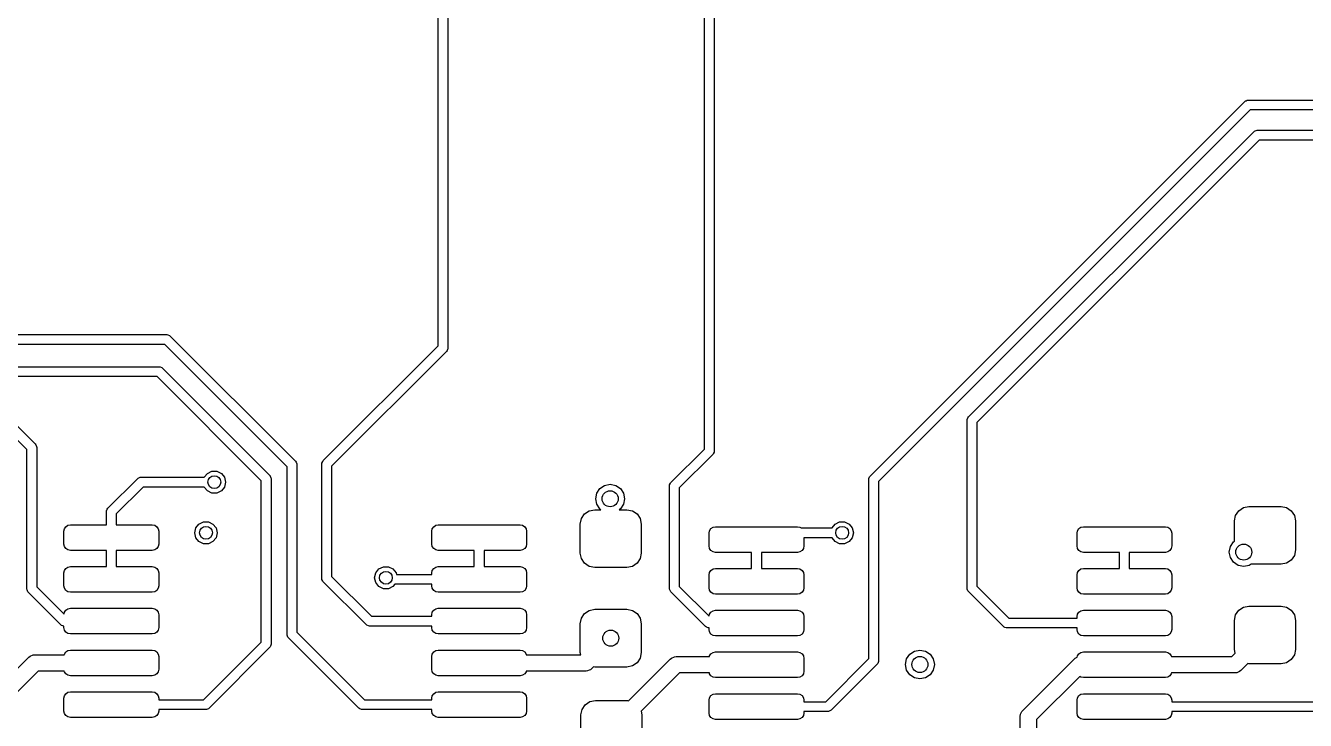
# Model space of a CAD drawing. Extents: x 0.05 to 3.89, y 0.04 to 4.21.
# Drawn here: x 2.492 to 3.276, y 2.68 to 3.106 of the extents above; entities that cross this region are included whole.
import ezdxf

# ---------------------------------------------------------------- set-up
doc = ezdxf.new("R2010")
doc.units = 0
doc.header["$MEASUREMENT"] = 0
doc.layers.add('BLACK', color=7, linetype='CONTINUOUS')

msp = doc.modelspace()

# ---------------------------------------------------------------- linework, layer by layer
at = {"layer": 'BLACK', "linetype": 'CONTINUOUS'}
for p, q in [((2.90771, 2.8466), (2.90771, 3.32913)), ((2.91371, 3.32913), (2.91371, 2.84535)), ((2.74456, 2.90983), (2.74456, 3.12743)), ((2.75056, 3.12743), (2.75056, 2.90858)), ((3.0093, 2.83007), (3.23882, 3.0596)), ((3.23882, 3.0596), (3.23928, 3.05997)), ((3.23928, 3.05997), (3.23959, 3.06011)), ((3.23959, 3.06011), (3.24036, 3.06042)), ((3.24036, 3.06042), (3.24094, 3.06048)), ((3.24094, 3.06048), (3.46214, 3.06048)), ((3.24219, 3.05448), (3.01442, 2.82671)), ((3.46339, 3.05448), (3.24219, 3.05448)), ((3.06953, 2.86629), (3.24434, 3.0411)), ((3.2477, 3.03598), (3.07465, 2.86293)), ((3.24434, 3.0411), (3.24479, 3.04147)), ((3.24479, 3.04147), (3.24511, 3.0416)), ((3.24511, 3.0416), (3.24587, 3.04192)), ((3.24587, 3.04192), (3.24646, 3.04198)), ((3.24646, 3.04198), (3.48891, 3.04198)), ((3.49016, 3.03598), (3.2477, 3.03598)), ((2.5771, 2.91078), (2.24134, 2.91078)), ((2.24258, 2.91678), (2.57835, 2.91678)), ((2.65212, 2.83577), (2.5771, 2.91078)), ((2.57835, 2.91678), (2.57893, 2.91672)), ((2.57893, 2.91672), (2.58001, 2.91627)), ((2.58001, 2.91627), (2.58047, 2.9159)), ((2.58047, 2.9159), (2.65724, 2.83913)), ((2.67426, 2.83952), (2.74456, 2.90983)), ((2.74968, 2.90646), (2.67938, 2.83616)), ((2.75005, 2.90692), (2.74968, 2.90646)), ((2.75038, 2.90771), (2.75005, 2.90692)), ((2.7505, 2.908), (2.75038, 2.90771)), ((2.75056, 2.90858), (2.7505, 2.908)), ((2.23904, 2.89709), (2.57362, 2.89709)), ((2.57362, 2.89709), (2.57421, 2.89704)), ((2.57421, 2.89704), (2.57529, 2.89659)), ((2.57529, 2.89659), (2.57574, 2.89622)), ((2.57574, 2.89622), (2.64137, 2.83059)), ((2.57238, 2.89109), (2.2378, 2.89109)), ((2.63624, 2.82723), (2.57238, 2.89109)), ((2.46826, 2.87929), (2.49779, 2.84976)), ((2.49267, 2.8464), (2.4649, 2.87417)), ((3.06865, 2.86417), (3.06871, 2.86476)), ((3.06865, 2.76142), (3.06865, 2.86417)), ((3.06871, 2.86476), (3.06916, 2.86584)), ((3.06916, 2.86584), (3.06953, 2.86629)), ((3.07465, 2.86293), (3.07465, 2.76266)), ((2.49267, 2.76083), (2.49267, 2.8464)), ((2.49779, 2.84976), (2.49816, 2.8493)), ((2.49816, 2.8493), (2.49816, 2.8493)), ((2.49816, 2.8493), (2.49861, 2.84822)), ((2.49861, 2.84822), (2.49867, 2.84764)), ((2.49867, 2.84764), (2.49867, 2.76207)), ((2.88725, 2.82614), (2.90771, 2.8466)), ((2.65724, 2.83913), (2.65761, 2.83867)), ((2.65761, 2.83867), (2.65761, 2.83867)), ((2.65761, 2.83867), (2.65806, 2.83759)), ((2.67344, 2.83799), (2.67388, 2.83907)), ((2.67388, 2.83907), (2.67426, 2.83952)), ((2.91283, 2.84323), (2.89237, 2.82277)), ((2.9132, 2.84369), (2.91283, 2.84323)), ((2.91365, 2.84477), (2.9132, 2.84369)), ((2.91371, 2.84535), (2.91365, 2.84477)), ((2.60134, 2.82934), (2.60324, 2.83173)), ((2.60324, 2.83173), (2.60601, 2.83306)), ((2.60601, 2.83306), (2.60907, 2.83306)), ((2.60907, 2.83306), (2.61184, 2.83173)), ((2.61184, 2.83173), (2.61375, 2.82933)), ((2.64137, 2.83059), (2.64174, 2.83014)), ((2.65212, 2.73307), (2.65212, 2.83577)), ((2.65806, 2.83759), (2.65812, 2.83701)), ((2.65812, 2.83701), (2.65812, 2.73431)), ((2.67338, 2.8374), (2.67344, 2.83799)), ((2.67338, 2.76732), (2.67338, 2.8374)), ((2.67938, 2.83616), (2.67938, 2.76857)), ((2.54227, 2.81029), (2.56044, 2.82846)), ((2.56381, 2.82334), (2.54739, 2.80693)), ((2.56044, 2.82846), (2.5609, 2.82884)), ((2.5609, 2.82884), (2.56198, 2.82929)), ((2.56198, 2.82929), (2.56256, 2.82934)), ((2.56256, 2.82934), (2.60134, 2.82934)), ((2.60134, 2.82334), (2.56381, 2.82334)), ((2.60324, 2.82096), (2.60134, 2.82334)), ((2.61375, 2.82335), (2.61184, 2.82096)), ((2.61375, 2.82933), (2.61443, 2.82634)), ((2.61443, 2.82634), (2.61375, 2.82335)), ((2.63624, 2.72828), (2.63624, 2.82723)), ((2.64174, 2.83014), (2.64177, 2.83006)), ((2.64177, 2.83006), (2.64219, 2.82906)), ((2.64219, 2.82906), (2.64224, 2.82847)), ((2.64224, 2.82847), (2.64224, 2.72704)), ((2.84374, 2.82241), (2.84661, 2.82433)), ((2.84661, 2.82433), (2.85, 2.825)), ((2.85, 2.825), (2.85339, 2.82433)), ((2.85339, 2.82433), (2.85626, 2.82241)), ((2.88637, 2.82402), (2.88643, 2.8246)), ((2.88637, 2.76122), (2.88637, 2.82402)), ((2.88643, 2.8246), (2.88688, 2.82568)), ((2.88688, 2.82568), (2.88725, 2.82614)), ((2.89237, 2.82277), (2.89237, 2.76246)), ((3.00842, 2.82795), (3.00847, 2.82854)), ((3.00842, 2.71816), (3.00842, 2.82795)), ((3.00847, 2.82854), (3.00892, 2.82962)), ((3.00892, 2.82962), (3.0093, 2.83007)), ((3.01442, 2.82671), (3.01442, 2.71691)), ((2.60601, 2.81963), (2.60324, 2.82096)), ((2.60907, 2.81963), (2.60601, 2.81963)), ((2.61184, 2.82096), (2.60907, 2.81963)), ((2.84114, 2.81614), (2.84182, 2.81953)), ((2.84182, 2.81275), (2.84114, 2.81614)), ((2.84182, 2.81953), (2.84374, 2.82241)), ((2.85626, 2.82241), (2.85818, 2.81953)), ((2.85818, 2.81953), (2.85886, 2.81614)), ((2.85886, 2.81614), (2.85818, 2.81275)), ((2.54139, 2.80817), (2.54145, 2.80875)), ((2.54139, 2.8002), (2.54139, 2.80817)), ((2.54145, 2.80875), (2.5419, 2.80984)), ((2.5419, 2.80984), (2.54227, 2.81029)), ((2.83429, 2.80685), (2.83716, 2.80877)), ((2.83716, 2.80877), (2.84055, 2.80945)), ((2.84055, 2.80945), (2.84438, 2.80945)), ((2.84374, 2.80988), (2.84182, 2.81275)), ((2.84438, 2.80945), (2.84374, 2.80988)), ((2.85626, 2.80988), (2.85562, 2.80945)), ((2.85562, 2.80945), (2.86024, 2.80945)), ((2.85818, 2.81275), (2.85626, 2.80988)), ((2.86024, 2.80945), (2.86363, 2.80877)), ((2.86363, 2.80877), (2.8665, 2.80685)), ((3.23315, 2.80595), (3.23507, 2.80882)), ((3.23507, 2.80882), (3.23795, 2.81074)), ((3.23795, 2.81074), (3.24134, 2.81142)), ((3.24134, 2.81142), (3.26102, 2.81142)), ((3.26102, 2.81142), (3.26441, 2.81074)), ((3.26441, 2.81074), (3.26729, 2.80882)), ((3.26729, 2.80882), (3.26921, 2.80595)), ((2.51651, 2.79904), (2.51778, 2.7999)), ((2.51778, 2.7999), (2.51929, 2.8002)), ((2.51929, 2.8002), (2.54139, 2.8002)), ((2.54739, 2.80693), (2.54739, 2.8002)), ((2.54739, 2.8002), (2.56949, 2.8002)), ((2.56949, 2.8002), (2.57099, 2.7999)), ((2.57099, 2.7999), (2.57227, 2.79904)), ((2.59615, 2.79826), (2.59807, 2.80066)), ((2.59807, 2.80066), (2.60083, 2.80199)), ((2.60083, 2.80199), (2.6039, 2.80199)), ((2.6039, 2.80199), (2.60666, 2.80066)), ((2.60666, 2.80066), (2.60857, 2.79826)), ((2.7419, 2.79904), (2.74318, 2.7999)), ((2.74318, 2.7999), (2.74469, 2.8002)), ((2.74469, 2.8002), (2.79488, 2.8002)), ((2.79488, 2.8002), (2.79639, 2.7999)), ((2.79639, 2.7999), (2.79767, 2.79904)), ((2.83169, 2.80059), (2.83237, 2.80398)), ((2.83169, 2.78287), (2.83169, 2.80059)), ((2.83237, 2.80398), (2.83429, 2.80685)), ((2.8665, 2.80685), (2.86842, 2.80398)), ((2.86842, 2.80398), (2.86909, 2.80059)), ((2.86909, 2.80059), (2.86909, 2.78287)), ((2.98593, 2.79828), (2.98783, 2.80066)), ((2.98783, 2.80066), (2.99059, 2.80199)), ((2.99059, 2.80199), (2.99366, 2.80199)), ((2.99366, 2.80199), (2.99642, 2.80066)), ((2.99642, 2.80066), (2.99833, 2.79826)), ((3.23248, 2.80256), (3.23315, 2.80595)), ((3.23248, 2.7901), (3.23248, 2.80256)), ((3.26921, 2.80595), (3.26988, 2.80256)), ((3.26988, 2.80256), (3.26988, 2.78484)), ((2.51535, 2.79626), (2.51565, 2.79777)), ((2.51535, 2.78839), (2.51535, 2.79626)), ((2.51565, 2.79777), (2.51651, 2.79904)), ((2.57227, 2.79904), (2.57313, 2.79777)), ((2.57313, 2.79777), (2.57343, 2.79626)), ((2.57343, 2.79626), (2.57343, 2.78839)), ((2.59547, 2.79528), (2.59615, 2.79826)), ((2.59615, 2.79229), (2.59547, 2.79528)), ((2.59807, 2.78989), (2.59615, 2.79229)), ((2.60857, 2.79229), (2.60666, 2.78989)), ((2.60857, 2.79826), (2.60925, 2.79528)), ((2.60925, 2.79528), (2.60857, 2.79229)), ((2.74075, 2.79626), (2.74105, 2.79777)), ((2.74075, 2.78839), (2.74075, 2.79626)), ((2.74105, 2.79777), (2.7419, 2.79904)), ((2.79767, 2.79904), (2.79852, 2.79777)), ((2.79852, 2.79777), (2.79882, 2.79626)), ((2.79882, 2.79626), (2.79882, 2.78839)), ((2.91063, 2.79508), (2.91093, 2.79659)), ((2.91063, 2.7872), (2.91063, 2.79508)), ((2.91093, 2.79659), (2.91178, 2.79786)), ((2.91178, 2.79786), (2.91306, 2.79872)), ((2.91306, 2.79872), (2.91457, 2.79902)), ((2.91457, 2.79902), (2.96476, 2.79902)), ((2.96476, 2.79902), (2.96627, 2.79872)), ((2.96627, 2.79872), (2.96693, 2.79828)), ((2.96693, 2.79828), (2.98593, 2.79828)), ((2.98593, 2.79228), (2.9687, 2.79228)), ((2.9687, 2.79228), (2.9687, 2.7872)), ((2.98783, 2.78989), (2.98593, 2.79228)), ((2.99833, 2.79229), (2.99642, 2.78989)), ((2.99833, 2.79826), (2.99902, 2.79528)), ((2.99902, 2.79528), (2.99833, 2.79229)), ((3.13602, 2.79508), (3.13632, 2.79659)), ((3.13602, 2.7872), (3.13602, 2.79508)), ((3.13632, 2.79659), (3.13718, 2.79786)), ((3.13718, 2.79786), (3.13845, 2.79872)), ((3.13845, 2.79872), (3.13996, 2.79902)), ((3.13996, 2.79902), (3.19016, 2.79902)), ((3.19016, 2.79902), (3.19166, 2.79872)), ((3.19166, 2.79872), (3.19294, 2.79786)), ((3.19294, 2.79786), (3.19379, 2.79659)), ((3.19379, 2.79659), (3.19409, 2.79508)), ((3.19409, 2.79508), (3.19409, 2.7872)), ((2.51565, 2.78688), (2.51535, 2.78839)), ((2.51651, 2.7856), (2.51565, 2.78688)), ((2.51778, 2.78475), (2.51651, 2.7856)), ((2.51929, 2.78445), (2.51778, 2.78475)), ((2.54139, 2.78445), (2.51929, 2.78445)), ((2.54139, 2.77461), (2.54139, 2.78445)), ((2.56949, 2.78445), (2.54739, 2.78445)), ((2.54739, 2.78445), (2.54739, 2.77461)), ((2.57099, 2.78475), (2.56949, 2.78445)), ((2.57227, 2.7856), (2.57099, 2.78475)), ((2.57313, 2.78688), (2.57227, 2.7856)), ((2.57343, 2.78839), (2.57313, 2.78688)), ((2.60083, 2.78856), (2.59807, 2.78989)), ((2.6039, 2.78856), (2.60083, 2.78856)), ((2.60666, 2.78989), (2.6039, 2.78856)), ((2.74105, 2.78688), (2.74075, 2.78839)), ((2.7419, 2.7856), (2.74105, 2.78688)), ((2.74318, 2.78475), (2.7419, 2.7856)), ((2.74469, 2.78445), (2.74318, 2.78475)), ((2.76678, 2.78445), (2.74469, 2.78445)), ((2.76678, 2.77461), (2.76678, 2.78445)), ((2.79488, 2.78445), (2.77278, 2.78445)), ((2.77278, 2.78445), (2.77278, 2.77461)), ((2.79639, 2.78475), (2.79488, 2.78445)), ((2.79767, 2.7856), (2.79639, 2.78475)), ((2.79852, 2.78688), (2.79767, 2.7856)), ((2.79882, 2.78839), (2.79852, 2.78688)), ((2.91093, 2.7857), (2.91063, 2.7872)), ((2.91178, 2.78442), (2.91093, 2.7857)), ((2.91306, 2.78357), (2.91178, 2.78442)), ((2.91457, 2.78327), (2.91306, 2.78357)), ((2.96627, 2.78357), (2.96476, 2.78327)), ((2.96755, 2.78442), (2.96627, 2.78357)), ((2.9684, 2.7857), (2.96755, 2.78442)), ((2.9687, 2.7872), (2.9684, 2.7857)), ((2.99059, 2.78856), (2.98783, 2.78989)), ((2.99366, 2.78856), (2.99059, 2.78856)), ((2.99642, 2.78989), (2.99366, 2.78856)), ((3.13632, 2.7857), (3.13602, 2.7872)), ((3.13718, 2.78442), (3.13632, 2.7857)), ((3.13845, 2.78357), (3.13718, 2.78442)), ((3.13996, 2.78327), (3.13845, 2.78357)), ((3.19166, 2.78357), (3.19016, 2.78327)), ((3.19294, 2.78442), (3.19166, 2.78357)), ((3.19379, 2.7857), (3.19294, 2.78442)), ((3.19409, 2.7872), (3.19379, 2.7857)), ((3.22933, 2.78346), (3.23, 2.78685)), ((3.23, 2.78685), (3.23193, 2.78973)), ((3.23193, 2.78973), (3.23248, 2.7901)), ((3.26988, 2.78484), (3.26921, 2.78145)), ((2.83237, 2.77948), (2.83169, 2.78287)), ((2.83429, 2.77661), (2.83237, 2.77948)), ((2.83716, 2.77469), (2.83429, 2.77661)), ((2.8665, 2.77661), (2.86363, 2.77469)), ((2.86842, 2.77948), (2.8665, 2.77661)), ((2.86909, 2.78287), (2.86842, 2.77948)), ((2.93667, 2.78327), (2.91457, 2.78327)), ((2.93667, 2.77343), (2.93667, 2.78327)), ((2.96476, 2.78327), (2.94267, 2.78327)), ((2.94267, 2.78327), (2.94267, 2.77343)), ((3.16206, 2.78327), (3.13996, 2.78327)), ((3.16206, 2.77343), (3.16206, 2.78327)), ((3.19016, 2.78327), (3.16806, 2.78327)), ((3.16806, 2.78327), (3.16806, 2.77343)), ((3.23, 2.78007), (3.22933, 2.78346)), ((3.23193, 2.7772), (3.23, 2.78007)), ((3.2348, 2.77528), (3.23193, 2.7772)), ((3.24263, 2.77598), (3.24158, 2.77528)), ((3.26102, 2.77598), (3.24263, 2.77598)), ((3.26441, 2.77666), (3.26102, 2.77598)), ((3.26729, 2.77858), (3.26441, 2.77666)), ((3.26921, 2.78145), (3.26729, 2.77858)), ((2.51535, 2.77067), (2.51565, 2.77218)), ((2.51535, 2.7628), (2.51535, 2.77067)), ((2.51565, 2.77218), (2.51651, 2.77345)), ((2.51651, 2.77345), (2.51778, 2.77431)), ((2.51778, 2.77431), (2.51929, 2.77461)), ((2.51929, 2.77461), (2.54139, 2.77461)), ((2.54739, 2.77461), (2.56949, 2.77461)), ((2.56949, 2.77461), (2.57099, 2.77431)), ((2.57099, 2.77431), (2.57227, 2.77345)), ((2.57227, 2.77345), (2.57313, 2.77218)), ((2.57313, 2.77218), (2.57343, 2.77067)), ((2.57343, 2.77067), (2.57343, 2.7628)), ((2.67938, 2.76857), (2.7038, 2.74414)), ((2.70571, 2.76772), (2.70639, 2.77071)), ((2.70639, 2.77071), (2.7083, 2.7731)), ((2.7083, 2.7731), (2.71107, 2.77443)), ((2.71107, 2.77443), (2.71413, 2.77443)), ((2.71413, 2.77443), (2.71689, 2.7731)), ((2.71689, 2.7731), (2.71881, 2.77071)), ((2.71881, 2.77071), (2.71903, 2.76973)), ((2.71903, 2.76973), (2.74075, 2.76973)), ((2.74075, 2.77067), (2.74105, 2.77218)), ((2.74075, 2.76973), (2.74075, 2.77067)), ((2.74105, 2.77218), (2.7419, 2.77345)), ((2.7419, 2.77345), (2.74318, 2.77431)), ((2.74318, 2.77431), (2.74469, 2.77461)), ((2.74469, 2.77461), (2.76678, 2.77461)), ((2.77278, 2.77461), (2.79488, 2.77461)), ((2.79488, 2.77461), (2.79639, 2.77431)), ((2.79639, 2.77431), (2.79767, 2.77345)), ((2.79767, 2.77345), (2.79852, 2.77218)), ((2.79852, 2.77218), (2.79882, 2.77067)), ((2.79882, 2.77067), (2.79882, 2.7628)), ((2.84055, 2.77402), (2.83716, 2.77469)), ((2.86024, 2.77402), (2.84055, 2.77402)), ((2.86363, 2.77469), (2.86024, 2.77402)), ((2.91063, 2.76949), (2.91093, 2.77099)), ((2.91063, 2.76161), (2.91063, 2.76949)), ((2.91093, 2.77099), (2.91178, 2.77227)), ((2.91178, 2.77227), (2.91306, 2.77313)), ((2.91306, 2.77313), (2.91457, 2.77343)), ((2.91457, 2.77343), (2.93667, 2.77343)), ((2.94267, 2.77343), (2.96476, 2.77343)), ((2.96476, 2.77343), (2.96627, 2.77313)), ((2.96627, 2.77313), (2.96755, 2.77227)), ((2.96755, 2.77227), (2.9684, 2.77099)), ((2.9684, 2.77099), (2.9687, 2.76949)), ((2.9687, 2.76949), (2.9687, 2.76161)), ((3.13602, 2.76949), (3.13632, 2.77099)), ((3.13602, 2.76161), (3.13602, 2.76949)), ((3.13632, 2.77099), (3.13718, 2.77227)), ((3.13718, 2.77227), (3.13845, 2.77313)), ((3.13845, 2.77313), (3.13996, 2.77343)), ((3.13996, 2.77343), (3.16206, 2.77343)), ((3.16806, 2.77343), (3.19016, 2.77343)), ((3.19016, 2.77343), (3.19166, 2.77313)), ((3.19166, 2.77313), (3.19294, 2.77227)), ((3.19294, 2.77227), (3.19379, 2.77099)), ((3.19379, 2.77099), (3.19409, 2.76949)), ((3.19409, 2.76949), (3.19409, 2.76161)), ((3.23819, 2.77461), (3.2348, 2.77528)), ((3.24158, 2.77528), (3.23819, 2.77461)), ((2.49273, 2.76024), (2.49267, 2.76083)), ((2.49317, 2.75916), (2.49273, 2.76024)), ((2.49867, 2.76207), (2.51541, 2.74533)), ((2.51565, 2.76129), (2.51535, 2.7628)), ((2.51651, 2.76001), (2.51565, 2.76129)), ((2.51778, 2.75916), (2.51651, 2.76001)), ((2.57227, 2.76001), (2.57099, 2.75916)), ((2.57313, 2.76129), (2.57227, 2.76001)), ((2.57343, 2.7628), (2.57313, 2.76129)), ((2.67344, 2.76674), (2.67338, 2.76732)), ((2.67388, 2.76566), (2.67344, 2.76674)), ((2.67426, 2.7652), (2.67388, 2.76566)), ((2.70044, 2.73902), (2.67426, 2.7652)), ((2.70639, 2.76473), (2.70571, 2.76772)), ((2.7083, 2.76233), (2.70639, 2.76473)), ((2.71107, 2.761), (2.7083, 2.76233)), ((2.71413, 2.761), (2.71107, 2.761)), ((2.71689, 2.76233), (2.71413, 2.761)), ((2.71801, 2.76373), (2.71689, 2.76233)), ((2.74075, 2.76373), (2.71801, 2.76373)), ((2.74075, 2.7628), (2.74075, 2.76373)), ((2.74105, 2.76129), (2.74075, 2.7628)), ((2.7419, 2.76001), (2.74105, 2.76129)), ((2.74318, 2.75916), (2.7419, 2.76001)), ((2.79767, 2.76001), (2.79639, 2.75916)), ((2.79852, 2.76129), (2.79767, 2.76001)), ((2.79882, 2.7628), (2.79852, 2.76129)), ((2.88643, 2.76064), (2.88637, 2.76122)), ((2.88688, 2.75955), (2.88643, 2.76064)), ((2.89237, 2.76246), (2.91068, 2.74415)), ((2.91093, 2.76011), (2.91063, 2.76161)), ((2.91178, 2.75883), (2.91093, 2.76011)), ((2.9684, 2.76011), (2.96755, 2.75883)), ((2.9687, 2.76161), (2.9684, 2.76011)), ((3.06871, 2.76083), (3.06865, 2.76142)), ((3.06916, 2.75975), (3.06871, 2.76083)), ((3.07465, 2.76266), (3.09435, 2.74296)), ((3.13632, 2.76011), (3.13602, 2.76161)), ((3.13718, 2.75883), (3.13632, 2.76011)), ((3.19379, 2.76011), (3.19294, 2.75883)), ((3.19409, 2.76161), (3.19379, 2.76011)), ((2.49355, 2.75871), (2.49317, 2.75916)), ((2.51323, 2.73902), (2.49355, 2.75871)), ((2.51929, 2.75886), (2.51778, 2.75916)), ((2.56949, 2.75886), (2.51929, 2.75886)), ((2.57099, 2.75916), (2.56949, 2.75886)), ((2.74469, 2.75886), (2.74318, 2.75916)), ((2.79488, 2.75886), (2.74469, 2.75886)), ((2.79639, 2.75916), (2.79488, 2.75886)), ((2.88725, 2.7591), (2.88688, 2.75955)), ((2.90851, 2.73784), (2.88725, 2.7591)), ((2.91306, 2.75798), (2.91178, 2.75883)), ((2.91457, 2.75768), (2.91306, 2.75798)), ((2.96476, 2.75768), (2.91457, 2.75768)), ((2.96627, 2.75798), (2.96476, 2.75768)), ((2.96755, 2.75883), (2.96627, 2.75798)), ((3.06953, 2.7593), (3.06916, 2.75975)), ((3.09099, 2.73784), (3.06953, 2.7593)), ((3.13845, 2.75798), (3.13718, 2.75883)), ((3.13996, 2.75768), (3.13845, 2.75798)), ((3.19016, 2.75768), (3.13996, 2.75768)), ((3.19166, 2.75798), (3.19016, 2.75768)), ((3.19294, 2.75883), (3.19166, 2.75798)), ((2.51541, 2.74533), (2.51565, 2.74659)), ((2.51565, 2.74659), (2.51651, 2.74786)), ((2.51651, 2.74786), (2.51778, 2.74872)), ((2.51778, 2.74872), (2.51929, 2.74902)), ((2.51929, 2.74902), (2.56949, 2.74902)), ((2.56949, 2.74902), (2.57099, 2.74872)), ((2.57099, 2.74872), (2.57227, 2.74786)), ((2.57227, 2.74786), (2.57313, 2.74659)), ((2.57313, 2.74659), (2.57343, 2.74508)), ((2.57343, 2.74508), (2.57343, 2.7372)), ((2.74075, 2.74508), (2.74105, 2.74659)), ((2.74075, 2.74414), (2.74075, 2.74508)), ((2.74105, 2.74659), (2.7419, 2.74786)), ((2.7419, 2.74786), (2.74318, 2.74872)), ((2.74318, 2.74872), (2.74469, 2.74902)), ((2.74469, 2.74902), (2.79488, 2.74902)), ((2.79488, 2.74902), (2.79639, 2.74872)), ((2.79639, 2.74872), (2.79767, 2.74786)), ((2.79767, 2.74786), (2.79852, 2.74659)), ((2.79852, 2.74659), (2.79882, 2.74508)), ((2.79882, 2.74508), (2.79882, 2.7372)), ((2.83237, 2.74296), (2.83429, 2.74583)), ((2.83429, 2.74583), (2.83716, 2.74775)), ((2.83716, 2.74775), (2.84055, 2.74843)), ((2.84055, 2.74843), (2.86024, 2.74843)), ((2.86024, 2.74843), (2.86363, 2.74775)), ((2.86363, 2.74775), (2.8665, 2.74583)), ((2.8665, 2.74583), (2.86842, 2.74296)), ((2.91068, 2.74415), (2.91093, 2.7454)), ((2.91093, 2.7454), (2.91178, 2.74668)), ((2.91178, 2.74668), (2.91306, 2.74753)), ((2.91306, 2.74753), (2.91457, 2.74783)), ((2.91457, 2.74783), (2.96476, 2.74783)), ((2.96476, 2.74783), (2.96627, 2.74753)), ((2.96627, 2.74753), (2.96755, 2.74668)), ((2.96755, 2.74668), (2.9684, 2.7454)), ((2.9684, 2.7454), (2.9687, 2.7439)), ((3.13602, 2.7439), (3.13632, 2.7454)), ((3.13632, 2.7454), (3.13718, 2.74668)), ((3.13718, 2.74668), (3.13845, 2.74753)), ((3.13845, 2.74753), (3.13996, 2.74783)), ((3.13996, 2.74783), (3.19016, 2.74783)), ((3.19016, 2.74783), (3.19166, 2.74753)), ((3.19166, 2.74753), (3.19294, 2.74668)), ((3.19294, 2.74668), (3.19379, 2.7454)), ((3.19379, 2.7454), (3.19409, 2.7439)), ((3.23248, 2.74154), (3.23315, 2.74493)), ((3.23315, 2.74493), (3.23507, 2.7478)), ((3.23507, 2.7478), (3.23795, 2.74972)), ((3.23795, 2.74972), (3.24134, 2.75039)), ((3.24134, 2.75039), (3.26102, 2.75039)), ((3.26102, 2.75039), (3.26441, 2.74972)), ((3.26441, 2.74972), (3.26729, 2.7478)), ((3.26729, 2.7478), (3.26921, 2.74493)), ((3.26921, 2.74493), (3.26988, 2.74154)), ((2.51369, 2.73865), (2.51323, 2.73902)), ((2.51396, 2.73854), (2.51369, 2.73865)), ((2.51477, 2.7382), (2.51396, 2.73854)), ((2.51535, 2.73814), (2.51477, 2.7382)), ((2.51535, 2.7372), (2.51535, 2.73814)), ((2.51565, 2.7357), (2.51535, 2.7372)), ((2.57343, 2.7372), (2.57313, 2.7357)), ((2.70089, 2.73865), (2.70044, 2.73902)), ((2.70197, 2.7382), (2.70089, 2.73865)), ((2.70256, 2.73814), (2.70197, 2.7382)), ((2.74075, 2.73814), (2.70256, 2.73814)), ((2.7038, 2.74414), (2.74075, 2.74414)), ((2.74075, 2.7372), (2.74075, 2.73814)), ((2.74105, 2.7357), (2.74075, 2.7372)), ((2.79882, 2.7372), (2.79852, 2.7357)), ((2.83169, 2.73957), (2.83237, 2.74296)), ((2.83169, 2.72185), (2.83169, 2.73957)), ((2.86842, 2.74296), (2.86909, 2.73957)), ((2.86909, 2.73957), (2.86909, 2.72185)), ((2.90896, 2.73747), (2.90851, 2.73784)), ((2.91004, 2.73702), (2.90896, 2.73747)), ((2.91063, 2.73696), (2.91004, 2.73702)), ((2.91063, 2.73602), (2.91063, 2.73696)), ((2.9687, 2.7439), (2.9687, 2.73602)), ((3.09144, 2.73747), (3.09099, 2.73784)), ((3.09176, 2.73734), (3.09144, 2.73747)), ((3.09252, 2.73702), (3.09176, 2.73734)), ((3.09311, 2.73696), (3.09252, 2.73702)), ((3.13602, 2.73696), (3.09311, 2.73696)), ((3.09435, 2.74296), (3.13602, 2.74296)), ((3.13602, 2.74296), (3.13602, 2.7439)), ((3.13602, 2.73602), (3.13602, 2.73696)), ((3.19409, 2.7439), (3.19409, 2.73602)), ((3.23248, 2.72382), (3.23248, 2.74154)), ((3.26988, 2.74154), (3.26988, 2.72382)), ((2.51651, 2.73442), (2.51565, 2.7357)), ((2.51778, 2.73357), (2.51651, 2.73442)), ((2.51929, 2.73327), (2.51778, 2.73357)), ((2.56949, 2.73327), (2.51929, 2.73327)), ((2.57099, 2.73357), (2.56949, 2.73327)), ((2.57227, 2.73442), (2.57099, 2.73357)), ((2.57313, 2.7357), (2.57227, 2.73442)), ((2.65218, 2.73249), (2.65212, 2.73307)), ((2.65262, 2.7314), (2.65218, 2.73249)), ((2.653, 2.73095), (2.65262, 2.7314)), ((2.69611, 2.68784), (2.653, 2.73095)), ((2.65812, 2.73431), (2.69947, 2.69296)), ((2.7419, 2.73442), (2.74105, 2.7357)), ((2.74318, 2.73357), (2.7419, 2.73442)), ((2.74469, 2.73327), (2.74318, 2.73357)), ((2.79488, 2.73327), (2.74469, 2.73327)), ((2.79639, 2.73357), (2.79488, 2.73327)), ((2.79767, 2.73442), (2.79639, 2.73357)), ((2.79852, 2.7357), (2.79767, 2.73442)), ((2.91093, 2.73452), (2.91063, 2.73602)), ((2.91178, 2.73324), (2.91093, 2.73452)), ((2.91306, 2.73239), (2.91178, 2.73324)), ((2.91457, 2.73209), (2.91306, 2.73239)), ((2.96476, 2.73209), (2.91457, 2.73209)), ((2.96627, 2.73239), (2.96476, 2.73209)), ((2.96755, 2.73324), (2.96627, 2.73239)), ((2.9684, 2.73452), (2.96755, 2.73324)), ((2.9687, 2.73602), (2.9684, 2.73452)), ((3.13632, 2.73452), (3.13602, 2.73602)), ((3.13718, 2.73324), (3.13632, 2.73452)), ((3.13845, 2.73239), (3.13718, 2.73324)), ((3.13996, 2.73209), (3.13845, 2.73239)), ((3.19016, 2.73209), (3.13996, 2.73209)), ((3.19166, 2.73239), (3.19016, 2.73209)), ((3.19294, 2.73324), (3.19166, 2.73239)), ((3.19379, 2.73452), (3.19294, 2.73324)), ((3.19409, 2.73602), (3.19379, 2.73452)), ((2.51557, 2.72055), (2.51565, 2.72099)), ((2.51565, 2.72099), (2.51651, 2.72227)), ((2.51651, 2.72227), (2.51778, 2.72313)), ((2.51778, 2.72313), (2.51929, 2.72343)), ((2.51929, 2.72343), (2.56949, 2.72343)), ((2.56949, 2.72343), (2.57099, 2.72313)), ((2.57099, 2.72313), (2.57227, 2.72227)), ((2.57227, 2.72227), (2.57313, 2.72099)), ((2.57313, 2.72099), (2.57343, 2.71949)), ((2.60092, 2.69296), (2.63624, 2.72828)), ((2.64137, 2.72492), (2.60429, 2.68784)), ((2.64174, 2.72537), (2.64137, 2.72492)), ((2.64195, 2.72587), (2.64174, 2.72537)), ((2.64219, 2.72645), (2.64195, 2.72587)), ((2.64224, 2.72704), (2.64219, 2.72645)), ((2.74075, 2.71949), (2.74105, 2.72099)), ((2.74105, 2.72099), (2.7419, 2.72227)), ((2.7419, 2.72227), (2.74318, 2.72313)), ((2.74318, 2.72313), (2.74469, 2.72343)), ((2.74469, 2.72343), (2.79488, 2.72343)), ((2.79488, 2.72343), (2.79639, 2.72313)), ((2.79639, 2.72313), (2.79767, 2.72227)), ((2.79767, 2.72227), (2.79852, 2.72099)), ((2.79852, 2.72099), (2.79861, 2.72055)), ((2.83195, 2.72055), (2.83169, 2.72185)), ((2.86909, 2.72185), (2.86842, 2.71846)), ((2.91093, 2.71981), (2.91178, 2.72109)), ((2.91178, 2.72109), (2.91306, 2.72194)), ((2.91306, 2.72194), (2.91457, 2.72224)), ((2.91457, 2.72224), (2.96476, 2.72224)), ((2.96476, 2.72224), (2.96627, 2.72194)), ((2.96627, 2.72194), (2.96755, 2.72109)), ((2.96755, 2.72109), (2.9684, 2.71981)), ((3.03158, 2.71796), (3.0335, 2.72083)), ((3.0335, 2.72083), (3.03637, 2.72275)), ((3.03637, 2.72275), (3.03976, 2.72343)), ((3.03976, 2.72343), (3.04315, 2.72275)), ((3.04315, 2.72275), (3.04603, 2.72083)), ((3.04603, 2.72083), (3.04795, 2.71796)), ((3.13632, 2.71981), (3.13718, 2.72109)), ((3.13718, 2.72109), (3.13845, 2.72194)), ((3.13845, 2.72194), (3.13996, 2.72224)), ((3.13996, 2.72224), (3.19016, 2.72224)), ((3.19016, 2.72224), (3.19166, 2.72194)), ((3.19166, 2.72194), (3.19294, 2.72109)), ((3.19294, 2.72109), (3.19379, 2.71981)), ((3.2308, 2.71937), (3.23294, 2.72151)), ((3.23294, 2.72151), (3.23248, 2.72382)), ((3.26988, 2.72382), (3.26921, 2.72043)), ((2.46799, 2.69317), (2.49391, 2.71909)), ((2.49391, 2.71909), (2.49466, 2.71971)), ((2.49466, 2.71971), (2.49647, 2.72046)), ((2.49647, 2.72046), (2.49744, 2.72055)), ((2.49647, 2.72046), (2.49647, 2.72046)), ((2.49744, 2.72055), (2.51557, 2.72055)), ((2.57343, 2.71949), (2.57343, 2.71161)), ((2.74075, 2.71161), (2.74075, 2.71949)), ((2.79861, 2.72055), (2.83195, 2.72055)), ((2.83988, 2.71313), (2.83877, 2.71202)), ((2.84055, 2.71299), (2.83988, 2.71313)), ((2.86024, 2.71299), (2.84055, 2.71299)), ((2.86363, 2.71367), (2.86024, 2.71299)), ((2.8613, 2.69239), (2.88682, 2.71791)), ((2.8665, 2.71559), (2.86363, 2.71367)), ((2.86842, 2.71846), (2.8665, 2.71559)), ((2.88682, 2.71791), (2.88758, 2.71853)), ((2.88758, 2.71853), (2.88938, 2.71927)), ((2.88938, 2.71927), (2.89035, 2.71937)), ((2.88938, 2.71927), (2.88938, 2.71927)), ((2.89035, 2.71937), (2.91084, 2.71937)), ((2.91084, 2.71937), (2.91093, 2.71981)), ((2.9684, 2.71981), (2.9687, 2.71831)), ((2.9687, 2.71831), (2.9687, 2.71043)), ((2.98204, 2.69178), (3.00842, 2.71816)), ((3.01354, 2.71479), (2.9854, 2.68666)), ((3.01391, 2.71525), (3.01354, 2.71479)), ((3.01436, 2.71633), (3.01391, 2.71525)), ((3.01442, 2.71691), (3.01436, 2.71633)), ((3.03091, 2.71457), (3.03158, 2.71796)), ((3.03158, 2.71118), (3.03091, 2.71457)), ((3.04795, 2.71796), (3.04862, 2.71457)), ((3.04862, 2.71457), (3.04795, 2.71118)), ((3.10276, 2.68647), (3.1342, 2.71791)), ((3.1342, 2.71791), (3.13495, 2.71853)), ((3.13495, 2.71853), (3.13617, 2.71903)), ((3.13617, 2.71903), (3.13632, 2.71981)), ((3.19379, 2.71981), (3.19388, 2.71937)), ((3.19388, 2.71937), (3.2308, 2.71937)), ((3.24067, 2.71509), (3.23641, 2.71083)), ((3.24134, 2.71496), (3.24067, 2.71509)), ((3.26102, 2.71496), (3.24134, 2.71496)), ((3.26441, 2.71563), (3.26102, 2.71496)), ((3.26729, 2.71756), (3.26441, 2.71563)), ((3.26921, 2.72043), (3.26729, 2.71756)), ((2.49951, 2.71055), (2.47572, 2.68676)), ((2.51557, 2.71055), (2.49951, 2.71055)), ((2.51565, 2.71011), (2.51557, 2.71055)), ((2.51651, 2.70883), (2.51565, 2.71011)), ((2.51778, 2.70798), (2.51651, 2.70883)), ((2.51929, 2.70768), (2.51778, 2.70798)), ((2.56949, 2.70768), (2.51929, 2.70768)), ((2.57099, 2.70798), (2.56949, 2.70768)), ((2.57227, 2.70883), (2.57099, 2.70798)), ((2.57313, 2.71011), (2.57227, 2.70883)), ((2.57343, 2.71161), (2.57313, 2.71011)), ((2.74105, 2.71011), (2.74075, 2.71161)), ((2.7419, 2.70883), (2.74105, 2.71011)), ((2.74318, 2.70798), (2.7419, 2.70883)), ((2.74469, 2.70768), (2.74318, 2.70798)), ((2.79488, 2.70768), (2.74469, 2.70768)), ((2.79639, 2.70798), (2.79488, 2.70768)), ((2.79767, 2.70883), (2.79639, 2.70798)), ((2.79852, 2.71011), (2.79767, 2.70883)), ((2.79861, 2.71055), (2.79852, 2.71011)), ((2.83524, 2.71055), (2.79861, 2.71055)), ((2.83621, 2.71065), (2.83524, 2.71055)), ((2.83716, 2.71104), (2.83621, 2.71065)), ((2.83621, 2.71065), (2.83621, 2.71065)), ((2.83801, 2.71139), (2.83716, 2.71104)), ((2.83877, 2.71202), (2.83801, 2.71139)), ((2.83801, 2.71139), (2.83801, 2.71139)), ((2.89243, 2.70937), (2.86903, 2.68597)), ((2.91084, 2.70937), (2.89243, 2.70937)), ((2.91093, 2.70893), (2.91084, 2.70937)), ((2.91178, 2.70765), (2.91093, 2.70893)), ((2.91306, 2.7068), (2.91178, 2.70765)), ((2.91457, 2.7065), (2.91306, 2.7068)), ((2.96476, 2.7065), (2.91457, 2.7065)), ((2.96627, 2.7068), (2.96476, 2.7065)), ((2.96755, 2.70765), (2.96627, 2.7068)), ((2.9684, 2.70893), (2.96755, 2.70765)), ((2.9687, 2.71043), (2.9684, 2.70893)), ((3.0335, 2.7083), (3.03158, 2.71118)), ((3.03637, 2.70638), (3.0335, 2.7083)), ((3.03976, 2.70571), (3.03637, 2.70638)), ((3.04315, 2.70638), (3.03976, 2.70571)), ((3.04603, 2.7083), (3.04315, 2.70638)), ((3.04795, 2.71118), (3.04603, 2.7083)), ((3.13772, 2.70729), (3.1113, 2.68087)), ((3.13845, 2.7068), (3.13772, 2.70729)), ((3.13996, 2.7065), (3.13845, 2.7068)), ((3.19016, 2.7065), (3.13996, 2.7065)), ((3.19166, 2.7068), (3.19016, 2.7065)), ((3.19294, 2.70765), (3.19166, 2.7068)), ((3.19379, 2.70893), (3.19294, 2.70765)), ((3.19388, 2.70937), (3.19379, 2.70893)), ((3.23287, 2.70937), (3.19388, 2.70937)), ((3.23385, 2.70947), (3.23287, 2.70937)), ((3.23471, 2.70982), (3.23385, 2.70947)), ((3.23385, 2.70947), (3.23385, 2.70947)), ((3.23565, 2.71021), (3.23471, 2.70982)), ((3.23641, 2.71083), (3.23565, 2.71021)), ((3.23565, 2.71021), (3.23565, 2.71021)), ((2.51651, 2.69668), (2.51778, 2.69753)), ((2.51778, 2.69753), (2.51929, 2.69783)), ((2.51929, 2.69783), (2.56949, 2.69783)), ((2.56949, 2.69783), (2.57099, 2.69753)), ((2.57099, 2.69753), (2.57227, 2.69668)), ((2.7419, 2.69668), (2.74318, 2.69753)), ((2.74318, 2.69753), (2.74469, 2.69783)), ((2.74469, 2.69783), (2.79488, 2.69783)), ((2.79488, 2.69783), (2.79639, 2.69753)), ((2.79639, 2.69753), (2.79767, 2.69668)), ((2.51535, 2.6939), (2.51565, 2.6954)), ((2.51535, 2.68602), (2.51535, 2.6939)), ((2.51565, 2.6954), (2.51651, 2.69668)), ((2.57227, 2.69668), (2.57313, 2.6954)), ((2.57313, 2.6954), (2.57343, 2.6939)), ((2.57343, 2.6939), (2.57343, 2.69296)), ((2.57343, 2.69296), (2.60092, 2.69296)), ((2.69947, 2.69296), (2.74075, 2.69296)), ((2.74075, 2.6939), (2.74105, 2.6954)), ((2.74075, 2.69296), (2.74075, 2.6939)), ((2.74105, 2.6954), (2.7419, 2.69668)), ((2.79767, 2.69668), (2.79852, 2.6954)), ((2.79852, 2.6954), (2.79882, 2.6939)), ((2.79882, 2.6939), (2.79882, 2.68602)), ((2.83276, 2.68705), (2.83468, 2.68993)), ((2.83468, 2.68993), (2.83755, 2.69185)), ((2.83755, 2.69185), (2.84094, 2.69252)), ((2.84094, 2.69252), (2.86063, 2.69252)), ((2.86063, 2.69252), (2.8613, 2.69239)), ((2.91063, 2.69272), (2.91093, 2.69422)), ((2.91063, 2.68484), (2.91063, 2.69272)), ((2.91093, 2.69422), (2.91178, 2.6955)), ((2.91178, 2.6955), (2.91306, 2.69635)), ((2.91306, 2.69635), (2.91457, 2.69665)), ((2.91457, 2.69665), (2.96476, 2.69665)), ((2.96476, 2.69665), (2.96627, 2.69635)), ((2.96627, 2.69635), (2.96755, 2.6955)), ((2.96755, 2.6955), (2.9684, 2.69422)), ((2.9684, 2.69422), (2.9687, 2.69272)), ((2.9687, 2.69272), (2.9687, 2.69178)), ((2.9687, 2.69178), (2.98204, 2.69178)), ((3.13602, 2.69272), (3.13632, 2.69422)), ((3.13602, 2.68484), (3.13602, 2.69272)), ((3.13632, 2.69422), (3.13718, 2.6955)), ((3.13718, 2.6955), (3.13845, 2.69635)), ((3.13845, 2.69635), (3.13996, 2.69665)), ((3.13996, 2.69665), (3.19016, 2.69665)), ((3.19016, 2.69665), (3.19166, 2.69635)), ((3.19166, 2.69635), (3.19294, 2.6955)), ((3.19294, 2.6955), (3.19379, 2.69422)), ((3.19379, 2.69422), (3.19409, 2.69272)), ((3.19409, 2.69272), (3.19409, 2.69178)), ((3.19409, 2.69178), (3.28203, 2.69178)), ((2.51565, 2.68452), (2.51535, 2.68602)), ((2.51651, 2.68324), (2.51565, 2.68452)), ((2.51778, 2.68239), (2.51651, 2.68324)), ((2.51929, 2.68209), (2.51778, 2.68239)), ((2.56949, 2.68209), (2.51929, 2.68209)), ((2.57099, 2.68239), (2.56949, 2.68209)), ((2.57227, 2.68324), (2.57099, 2.68239)), ((2.57313, 2.68452), (2.57227, 2.68324)), ((2.57343, 2.68602), (2.57313, 2.68452)), ((2.60217, 2.68696), (2.57343, 2.68696)), ((2.57343, 2.68696), (2.57343, 2.68602)), ((2.60275, 2.68702), (2.60217, 2.68696)), ((2.60383, 2.68747), (2.60275, 2.68702)), ((2.60429, 2.68784), (2.60383, 2.68747)), ((2.69656, 2.68747), (2.69611, 2.68784)), ((2.69764, 2.68702), (2.69656, 2.68747)), ((2.69823, 2.68696), (2.69764, 2.68702)), ((2.74075, 2.68696), (2.69823, 2.68696)), ((2.74075, 2.68602), (2.74075, 2.68696)), ((2.74105, 2.68452), (2.74075, 2.68602)), ((2.7419, 2.68324), (2.74105, 2.68452)), ((2.74318, 2.68239), (2.7419, 2.68324)), ((2.74469, 2.68209), (2.74318, 2.68239)), ((2.79488, 2.68209), (2.74469, 2.68209)), ((2.79639, 2.68239), (2.79488, 2.68209)), ((2.79767, 2.68324), (2.79639, 2.68239)), ((2.79852, 2.68452), (2.79767, 2.68324)), ((2.79882, 2.68602), (2.79852, 2.68452)), ((2.83209, 2.68366), (2.83276, 2.68705)), ((2.83209, 2.66594), (2.83209, 2.68366)), ((2.86903, 2.68597), (2.86949, 2.68366)), ((2.86949, 2.68366), (2.86949, 2.66594)), ((2.91093, 2.68334), (2.91063, 2.68484)), ((2.91178, 2.68206), (2.91093, 2.68334)), ((2.91306, 2.68121), (2.91178, 2.68206)), ((2.96755, 2.68206), (2.96627, 2.68121)), ((2.9684, 2.68334), (2.96755, 2.68206)), ((2.9687, 2.68484), (2.9684, 2.68334)), ((2.98328, 2.68578), (2.9687, 2.68578)), ((2.9687, 2.68578), (2.9687, 2.68484)), ((2.98387, 2.68584), (2.98328, 2.68578)), ((2.98495, 2.68629), (2.98387, 2.68584)), ((2.9854, 2.68666), (2.98495, 2.68629)), ((3.1013, 2.68294), (3.1014, 2.68391)), ((3.1013, 2.66164), (3.1013, 2.68294)), ((3.1014, 2.68391), (3.10145, 2.68406)), ((3.10145, 2.68406), (3.10183, 2.68497)), ((3.10183, 2.68497), (3.10214, 2.68572)), ((3.10214, 2.68572), (3.10276, 2.68647)), ((3.10214, 2.68572), (3.10214, 2.68572)), ((3.13632, 2.68334), (3.13602, 2.68484)), ((3.13718, 2.68206), (3.13632, 2.68334)), ((3.13845, 2.68121), (3.13718, 2.68206)), ((3.19294, 2.68206), (3.19166, 2.68121)), ((3.19379, 2.68334), (3.19294, 2.68206)), ((3.19409, 2.68484), (3.19379, 2.68334)), ((3.28327, 2.68578), (3.19409, 2.68578)), ((3.19409, 2.68578), (3.19409, 2.68484)), ((2.91457, 2.68091), (2.91306, 2.68121)), ((2.96476, 2.68091), (2.91457, 2.68091)), ((2.96627, 2.68121), (2.96476, 2.68091)), ((3.1113, 2.68087), (3.1113, 2.66164)), ((3.13996, 2.68091), (3.13845, 2.68121)), ((3.19016, 2.68091), (3.13996, 2.68091)), ((3.19166, 2.68121), (3.19016, 2.68091))]:
    msp.add_line(p, q, dxfattribs=at)
at = {"layer": 'BLACK'}
for centre, radius in [((2.60754, 2.82634), 0.00394), ((2.85, 2.81614), 0.00492), ((2.60236, 2.79528), 0.00394), ((2.99213, 2.79528), 0.00394), ((3.23819, 2.78346), 0.00492), ((2.7126, 2.76772), 0.00394), ((2.85039, 2.73071), 0.00492), ((3.03976, 2.71457), 0.00492)]:
    msp.add_circle(centre, radius, dxfattribs=at)

doc.saveas('drawing.dxf')
